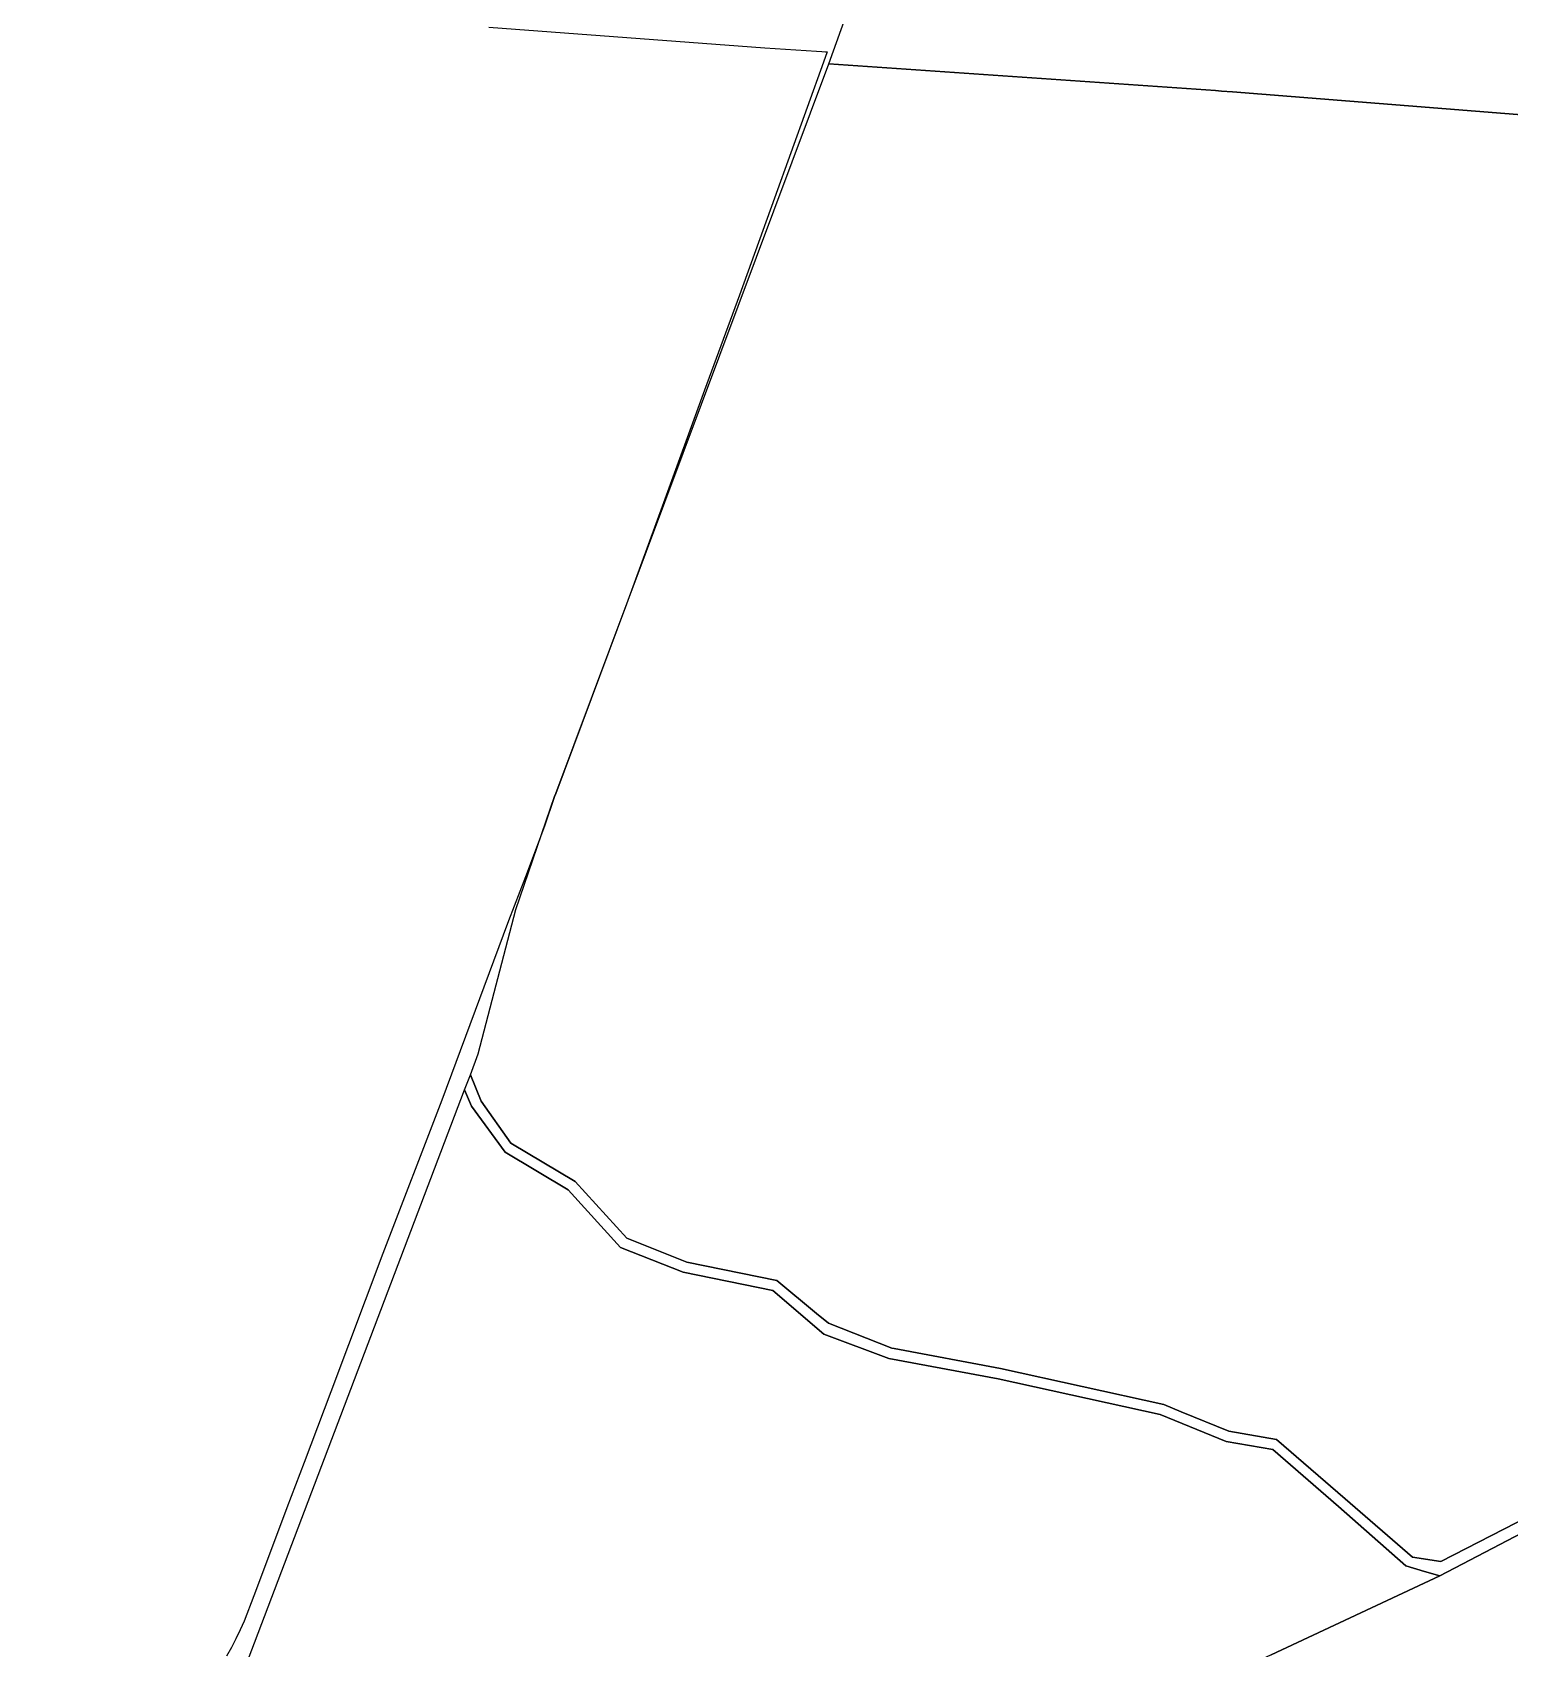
# Model space of a CAD drawing. Header units: metres. Extents: x 3 to 1005126, y 39 to 4383651.
# Drawn here: x 478605.9 to 479016.1, y 4363319.4 to 4363768.3 of the extents above; entities that cross this region are included whole.
import ezdxf

# ---------------------------------------------------------------- set-up
doc = ezdxf.new("R2010")
doc.units = ezdxf.units.M
doc.header["$MEASUREMENT"] = 0
doc.layers.add('TM_Llucmajor', color=7, linetype='Continuous')

msp = doc.modelspace()

# ---------------------------------------------------------------- linework, layer by layer
at = {"layer": 'TM_Llucmajor', "linetype": 'Continuous', "flags": 128}
for points in [[(479263.7, 4363726.03), (478939.15, 4363751.77), (478936.09, 4363752.02), (478934.42, 4363752.15), (478934.42, 4363752.15), (478827.05, 4363759.63), (478848.9, 4363820.49), (478889.31, 4363933.06), (478889.73, 4363934.23), (479171.34, 4364110.82)], [(478732.64, 4363769.78), (478809.26, 4363764.02), (478823.68, 4363763.07), (478825.09, 4363762.98), (478826.11, 4363762.91), (478826.59, 4363762.88), (478825.57, 4363760.05), (478811.93, 4363722.24), (478802.24, 4363695.32), (478792.53, 4363668.95), (478781.2, 4363637.68), (478770.92, 4363609.56), (478751.24, 4363556.96), (478750.91, 4363556.07), (478748.09, 4363547.84), (478742.81, 4363533.84), (478738.11, 4363521.57), (478733.95, 4363510.33), (478719.65, 4363471.78), (478703.25, 4363429.15), (478688.75, 4363390.78), (478681.34, 4363371.17), (478676.56, 4363358.54), (478673.14, 4363349.4), (478667.43, 4363334.14), (478664.72, 4363327.11), (478663.61, 4363324.62), (478662.43, 4363322.16), (478661.18, 4363319.74), (478659.86, 4363317.36)], [(479045.84, 4363368.73), (478996.96, 4363343.64), (478989.07, 4363344.86), (478970.39, 4363361.07), (478951.35, 4363377.53), (478938.08, 4363379.85), (478924.92, 4363385.22), (478920.08, 4363387.2), (478874.75, 4363397.26), (478845.17, 4363402.78), (478844.53, 4363402.9), (478826.93, 4363409.81), (478823.62, 4363412.56), (478812.6, 4363421.72), (478787.66, 4363426.74), (478770.95, 4363433.45), (478756.59, 4363449.16), (478738.81, 4363459.82), (478730.56, 4363471.49), (478730.56, 4363471.49), (478727.53, 4363478.83), (478729.73, 4363484.66), (478740.15, 4363524.71), (478750.91, 4363556.07), (478751.24, 4363556.96), (478827.05, 4363759.63), (478934.42, 4363752.15), (478936.09, 4363752.02), (478939.15, 4363751.77), (479263.7, 4363726.03)], [(479046.67, 4363365.78), (478996.68, 4363339.67), (478992.41, 4363340.87), (478987.23, 4363342.43), (478968.53, 4363358.91), (478950.32, 4363374.79), (478937.4, 4363376.99), (478919.1, 4363384.44), (478874.04, 4363394.39), (478843.73, 4363400.05), (478825.7, 4363406.82), (478811.5, 4363418.93), (478786.58, 4363424), (478769.21, 4363430.88), (478754.68, 4363446.86), (478737.18, 4363457.28), (478727.85, 4363470.09), (478727.85, 4363470.09), (478725.91, 4363474.64), (478727.53, 4363478.83), (478730.56, 4363471.49), (478738.81, 4363459.82), (478756.59, 4363449.16), (478770.95, 4363433.45), (478787.66, 4363426.74), (478812.6, 4363421.72), (478823.62, 4363412.56), (478826.93, 4363409.81), (478844.53, 4363402.9), (478845.17, 4363402.78), (478874.75, 4363397.26), (478920.08, 4363387.2), (478924.92, 4363385.22), (478938.08, 4363379.85), (478951.35, 4363377.53), (478970.39, 4363361.07), (478989.07, 4363344.86), (478996.96, 4363343.64), (479045.84, 4363368.73)], [(478949.88, 4363317.71), (478996.68, 4363339.67), (479046.67, 4363365.78), (479047.68, 4363366.31), (479050.39, 4363368.15), (479217.06, 4363444.6), (479257.07, 4363375.16), (479260.61, 4363369.03), (479261.38, 4363367.69), (479261.93, 4363366.74), (479277.71, 4363337.44), (479279.12, 4363334.83), (479282.38, 4363329.35), (479314.44, 4363275.46)]]:
    msp.add_lwpolyline(points, dxfattribs=at)
msp.add_lwpolyline([(478605.91, 4363153.79), (478654.73, 4363287.14), (478725.91, 4363474.64), (478727.85, 4363470.09), (478737.18, 4363457.28), (478754.68, 4363446.86), (478769.21, 4363430.88), (478786.58, 4363424), (478811.5, 4363418.93), (478825.7, 4363406.82), (478843.73, 4363400.05), (478874.04, 4363394.39), (478919.1, 4363384.44), (478937.4, 4363376.99), (478950.32, 4363374.79), (478968.53, 4363358.91), (478987.23, 4363342.43), (478992.41, 4363340.87), (478996.68, 4363339.67), (478949.88, 4363317.71), (478945.73, 4363315.77), (478763.52, 4363228.57), (478605.91, 4363153.79)], close=True, dxfattribs=at)

doc.saveas('drawing.dxf')
